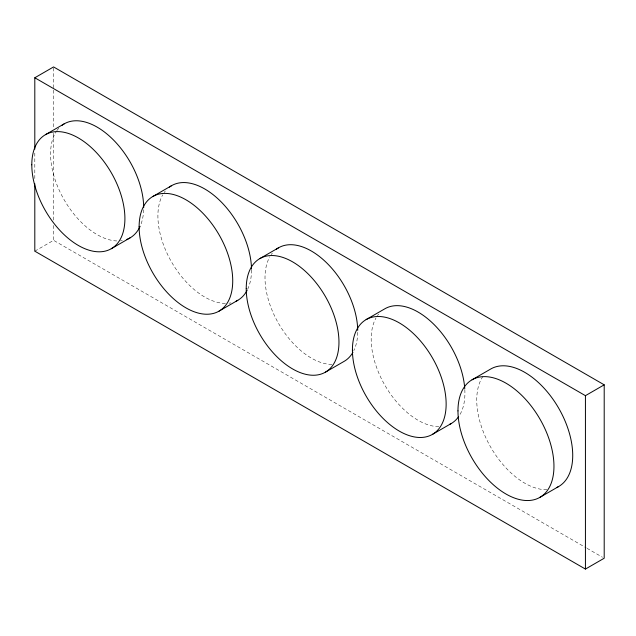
<?xml version="1.0" encoding="UTF-8"?>
<svg xmlns="http://www.w3.org/2000/svg" width="636" height="636" viewBox="0 0 636 636"><rect width="100%" height="100%" fill="white"/><g stroke="black" fill="none" stroke-linecap="round" stroke-linejoin="round"><path stroke-width="0.48" stroke-dasharray="3.18 2.39" d="M34.805 251.172L53.575 240.329L586.13 547.803M586.996 548.296L602.483 557.239M53.575 67.917L53.575 128.361M53.575 133.321L53.575 220.517M53.575 225.47L53.575 240.329M34.805 153.077L34.805 178.835M331.889 364.42A65.572 37.858 60 0 1 278.584 323.493A65.572 37.858 60 0 1 269.791 256.865M271.214 254.607A65.572 37.858 60 0 1 272.359 253.104M357.726 332.318A65.572 37.858 60 0 1 353.807 350.627M438.792 426.661A66.279 38.263 60 0 1 384.915 385.289A66.279 38.263 60 0 1 376.027 317.944M377.466 315.663A66.279 38.263 60 0 1 378.619 314.144M464.821 389.63A66.279 38.263 60 0 1 459.613 415.149M230.924 302.887A66.192 38.216 60 0 1 229.055 303.189M225.414 303.404A66.192 38.216 60 0 1 171.609 262.088A66.192 38.216 60 0 1 162.729 194.831M164.168 192.557A66.192 38.216 60 0 1 165.32 191.039M251.506 269.998A66.192 38.216 60 0 1 247.539 289.483M122.279 240.623A65.834 38.009 60 0 1 120.403 240.861M116.809 240.949A65.834 38.009 60 0 1 63.147 198.003A65.834 38.009 60 0 1 56.318 131.445M56.811 130.714A65.834 38.009 60 0 1 59.196 127.796M143.649 209.721A65.834 38.009 60 0 1 140.874 224.5M546.904 489.696A67.869 39.186 60 0 1 490.07 446.059A67.869 39.186 60 0 1 483.169 376.043"/><path stroke-width="0.95" d="M34.805 149.11L34.805 77.767L53.575 66.931L604.2 384.828L604.2 558.233L585.43 569.069L34.805 251.172L34.805 183.788M45.434 134.689L64.204 123.853M152.839 196.492L171.609 185.656M111.268 248.724L130.038 237.888M259.814 258.614L278.584 247.778M219.023 311.139L237.8 300.303M366.137 319.59L384.915 308.754A66.279 38.263 60 0 1 434.205 324.678A66.279 38.263 60 0 1 464.765 388.715M325.378 372.187L344.156 361.343A65.572 37.858 60 0 0 352.948 352.257M472.031 379.803L490.801 368.967A67.869 39.186 60 0 1 559.465 409.552A67.869 39.186 60 0 1 557.025 487.383M432.416 434.388L451.186 423.552M34.805 77.767L585.43 395.672L604.2 384.828M539.9 497.36L558.67 486.524M585.43 395.672L585.43 569.069M276.334 249.264A65.572 37.858 60 0 1 327.198 263.384A65.572 37.858 60 0 1 357.726 330.402M458.635 416.644A66.279 38.263 60 0 1 449.588 424.395M169.343 187.159A66.192 38.216 60 0 1 220.708 201.437A66.192 38.216 60 0 1 251.498 269.123M247.118 290.318A66.192 38.216 60 0 1 236.195 301.138M61.946 125.348A65.834 38.009 60 0 1 113.399 139.904A65.834 38.009 60 0 1 143.68 207.749M140.135 226.273A65.834 38.009 60 0 1 126.771 239.43M246.227 288.633A65.572 37.858 60 0 0 315.782 375.145A65.572 37.858 60 0 0 315.782 282.416A65.572 37.858 60 0 0 246.227 288.633M352.416 349.935A66.279 38.263 60 0 0 422.709 437.385A66.279 38.263 60 0 0 422.709 343.655A66.279 38.263 60 0 0 352.416 349.935M139.125 226.798A66.192 38.216 60 0 0 209.331 314.128A66.192 38.216 60 0 0 209.331 220.525A66.192 38.216 60 0 0 139.125 226.798M31.8 164.827A65.834 38.009 60 0 0 101.633 251.697A65.834 38.009 60 0 0 101.633 158.595A65.834 38.009 60 0 0 31.8 164.827M457.968 410.88A67.869 39.186 60 0 0 529.963 500.429A67.869 39.186 60 0 0 529.963 404.448A67.869 39.186 60 0 0 457.968 410.88"/></g></svg>
